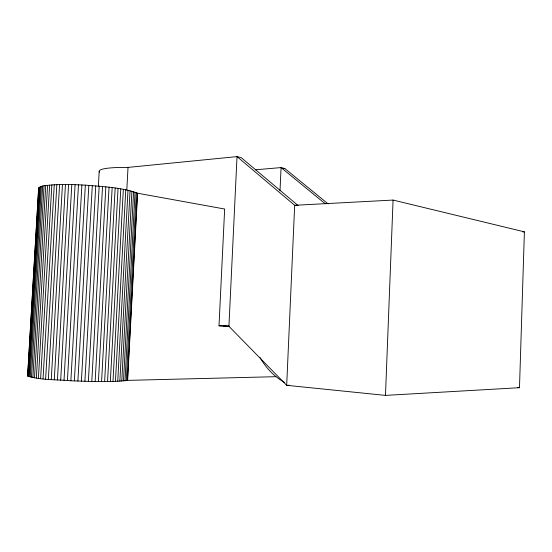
<?xml version="1.0" encoding="UTF-8"?>
<svg xmlns="http://www.w3.org/2000/svg" width="552" height="552" viewBox="0 0 552 552"><rect width="100%" height="100%" fill="white"/><g stroke="black" fill="none" stroke-linecap="round" stroke-linejoin="round"><path stroke-width="0.83" d="M275.917 376.685L127.636 380.369C108.813 382.557 89.762 381.335 70.87 380.79C56.621 379.321 41.062 380.563 27.6 375.815L38.605 188.26C41.621 184.747 47.631 185.776 51.847 184.92C63.004 184.216 74.203 184.534 85.353 185.141C102.838 186.679 120.95 187.162 137.586 193.228L224.65 209.015L219.013 325.777L228.921 326.308L286.688 385.317L385.475 395.391L519.487 387.697L524.4 231.847L393.072 200.065L294.671 205.296L237.022 156.609L127.34 167.47A39.772 5.837 3.7 0 0 99.953 170.209L99.526 170.561A39.772 5.837 3.7 0 0 99.532 172.1M385.475 395.391L393.072 200.065M280.016 190.75L281.065 167.58L255.348 169.802M228.921 326.308L237.022 156.609L241.231 157.658L298.156 205.585M98.408 381.542L109.055 187.225M101.575 381.563L112.166 187.618M104.632 381.556L115.168 188.032M107.557 381.536L118.038 188.46M110.345 381.494L120.771 188.894M112.981 381.439L123.344 189.35M115.451 381.363L125.759 189.805M126.815 189.833L128.016 167.491M117.742 381.273L128.002 190.274M119.853 381.17L130.058 190.75M121.778 381.046L131.928 191.227M123.496 380.908L133.598 191.703M125.014 380.763L135.067 192.172M126.318 380.597L136.323 192.641M127.408 380.418L137.372 193.11M127.636 380.369L137.586 193.228M70.87 380.79L81.896 184.954M74.368 380.942L85.353 185.141M77.887 381.08L88.824 185.355M81.406 381.204L92.301 185.603M84.904 381.308L95.751 185.879M98.38 185.893L99.187 171.313M88.375 381.391L99.174 186.176M91.791 381.46L102.541 186.507M95.144 381.515L105.839 186.852M38.392 378.348L49.618 185.092M40.62 378.61L51.847 184.92M43.035 378.865L54.262 184.775M45.623 379.114L56.835 184.665M48.362 379.355L59.575 184.582M51.253 379.597L62.452 184.534M54.282 379.824L65.453 184.52M57.429 380.038L68.579 184.54M60.672 380.245L71.794 184.596M64.004 380.438L75.1 184.685M67.413 380.625L78.474 184.803M27.683 376.05L38.723 187.852M27.986 376.285L39.068 187.459M31.63 315.295L31.726 313.577M32.182 305.856L32.285 304.138M32.734 296.41L32.837 294.699M33.292 286.971L33.389 285.253M33.844 277.525L33.948 275.814M34.396 268.086L34.5 266.368M34.955 258.647L35.052 256.928M35.507 249.2L35.604 247.482M36.059 239.761L36.163 238.043M36.611 230.315L36.715 228.604M37.17 220.876L37.267 219.158M37.722 211.43L37.826 209.719M38.274 201.991L38.378 200.272M38.833 192.551L38.93 190.833M28.518 376.533L39.627 187.087M29.277 376.781L40.413 186.735M30.256 377.037L41.414 186.397M31.457 377.299L42.635 186.086M32.878 377.561L44.077 185.796M34.507 377.823L45.719 185.534M36.349 378.086L47.569 185.299M283.121 168.664L284.832 168.519L328.136 203.909M289.22 385.227L286.688 385.317L294.671 205.296L296.327 205.627M522.682 231.888L524.4 231.847M219.013 325.777L222.463 325.915M229.266 326.177L223.325 325.942L229.094 326.253M517.769 387.552L519.487 387.697M284.832 168.519L281.065 167.58L325.252 203.785M39.033 189.115L38.605 188.26M284.832 382.557A75.514 61.024 -87 0 1 260.123 357.641"/></g></svg>
